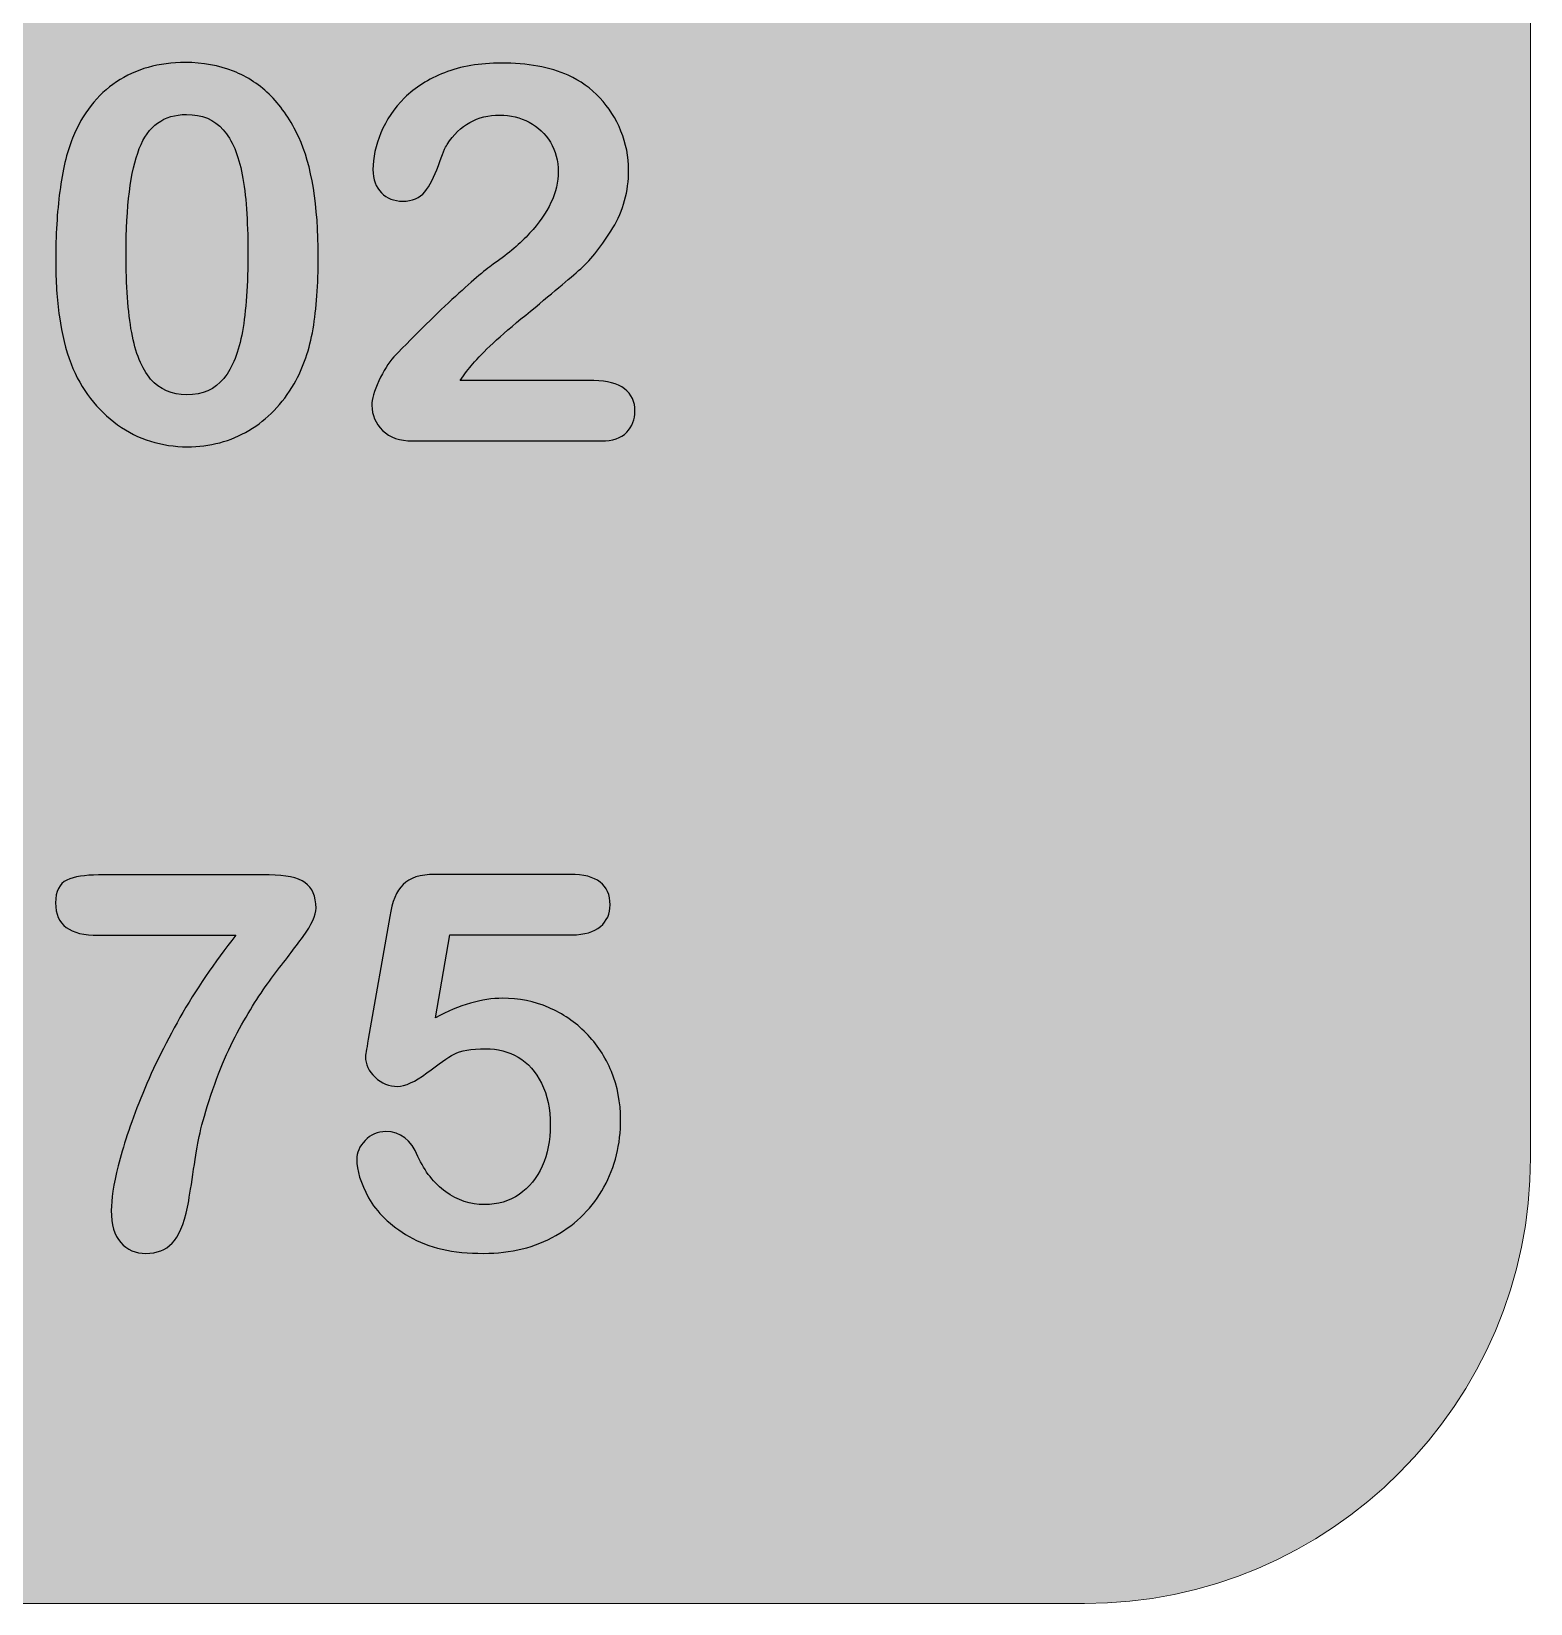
# Model space of a CAD drawing. Header units: millimetres. Extents: x -535.1 to -495.1, y 43.5 to 83.5.
# Drawn here: x -505.41 to -495.07, y 43.52 to 54.36 of the extents above; entities that cross this region are included whole.
import ezdxf

# ---------------------------------------------------------------- set-up
doc = ezdxf.new("R2010")
doc.units = ezdxf.units.MM
doc.header["$MEASUREMENT"] = 0
doc.layers.add('Layer 1', color=7, linetype='Continuous')

msp = doc.modelspace()

# ---------------------------------------------------------------- hatches: boundary and pattern name
at = {"layer": 'Layer 1', "true_color": 0xfff212}
h = msp.add_hatch(color=2, dxfattribs=at)
edge = h.paths.add_edge_path()
edge.add_spline(control_points=[(-498.146, 83.5186), (-498.146, 83.5186), (-531.9962, 83.5186), (-531.9962, 83.5186), (-533.6874, 83.5186), (-535.0711, 82.1349), (-535.0711, 80.4437), (-535.0711, 80.4437), (-535.0711, 46.5936), (-535.0711, 46.5936), (-535.0711, 44.9024), (-533.6874, 43.5187), (-531.9962, 43.5187), (-531.9962, 43.5187), (-498.146, 43.5187), (-498.146, 43.5187), (-496.4548, 43.5187), (-495.0711, 44.9024), (-495.0711, 46.5936), (-495.0711, 46.5936), (-495.0711, 80.4437), (-495.0711, 80.4437), (-495.0711, 82.1349), (-496.4548, 83.5186), (-498.146, 83.5186)], knot_values=[0, 0, 0, 0, 0.125, 0.125, 0.125, 0.25, 0.25, 0.25, 0.375, 0.375, 0.375, 0.5, 0.5, 0.5, 0.625, 0.625, 0.625, 0.75, 0.75, 0.75, 0.875, 0.875, 0.875, 1, 1, 1, 1], degree=3, periodic=1)
at = {"layer": 'Layer 1', "true_color": 0x201e1e}
h = msp.add_hatch(color=250, dxfattribs=at)
edge = h.paths.add_edge_path()
edge.add_spline(control_points=[(-503.4291, 52.8072), (-503.4291, 52.6135), (-503.4413, 52.4476), (-503.4646, 52.3088), (-503.4881, 52.1696), (-503.5311, 52.0431), (-503.5955, 51.9306), (-503.6752, 51.7916), (-503.7791, 51.6845), (-503.9063, 51.6091), (-504.0335, 51.5338), (-504.1754, 51.4962), (-504.331, 51.4962), (-504.5095, 51.4962), (-504.6707, 51.5469), (-504.8124, 51.6482), (-504.9542, 51.7495), (-505.063, 51.8888), (-505.1334, 52.0681), (-505.1714, 52.1651), (-505.1964, 52.2745), (-505.2136, 52.3927), (-505.2308, 52.5109), (-505.2389, 52.6388), (-505.2389, 52.777), (-505.2389, 52.955), (-505.2292, 53.1149), (-505.2106, 53.2572), (-505.1919, 53.4002), (-505.1634, 53.5232), (-505.1225, 53.6252), (-505.0543, 53.7952), (-504.9517, 53.9241), (-504.8196, 54.0125), (-504.687, 54.1013), (-504.5289, 54.1459), (-504.3448, 54.1459), (-504.2236, 54.1459), (-504.113, 54.1262), (-504.0142, 54.0867), (-503.9153, 54.0473), (-503.8284, 53.9896), (-503.7537, 53.9136), (-503.6788, 53.8377), (-503.6152, 53.7435), (-503.5635, 53.6319), (-503.4736, 53.4377), (-503.4291, 53.1625), (-503.4291, 52.8072)], knot_values=[0, 0, 0, 0, 0.0625, 0.0625, 0.0625, 0.125, 0.125, 0.125, 0.1875, 0.1875, 0.1875, 0.25, 0.25, 0.25, 0.3125, 0.3125, 0.3125, 0.375, 0.375, 0.375, 0.4375, 0.4375, 0.4375, 0.5, 0.5, 0.5, 0.5625, 0.5625, 0.5625, 0.625, 0.625, 0.625, 0.6875, 0.6875, 0.6875, 0.75, 0.75, 0.75, 0.8125, 0.8125, 0.8125, 0.875, 0.875, 0.875, 0.9375, 0.9375, 0.9375, 1, 1, 1, 1], degree=3, periodic=1)
h = msp.add_hatch(color=250, dxfattribs=at)
edge = h.paths.add_edge_path()
edge.add_spline(control_points=[(-502.4505, 51.9523), (-502.4505, 51.9523), (-501.5281, 51.9523), (-501.5281, 51.9523), (-501.4358, 51.9523), (-501.3659, 51.9334), (-501.3175, 51.8956), (-501.2694, 51.8581), (-501.2452, 51.807), (-501.2452, 51.7424), (-501.2452, 51.6851), (-501.2642, 51.6359), (-501.3025, 51.5958), (-501.3407, 51.5557), (-501.3991, 51.536), (-501.4768, 51.536), (-501.4768, 51.536), (-502.7781, 51.536), (-502.7781, 51.536), (-502.8667, 51.536), (-502.9355, 51.5603), (-502.985, 51.6091), (-503.0343, 51.6579), (-503.0593, 51.7152), (-503.0593, 51.7816), (-503.0593, 51.8238), (-503.0435, 51.8799), (-503.0115, 51.9499), (-502.9795, 52.0199), (-502.9453, 52.0755), (-502.9072, 52.1152), (-502.7511, 52.2781), (-502.6092, 52.4172), (-502.4831, 52.5333), (-502.3572, 52.6492), (-502.2661, 52.7251), (-502.2128, 52.7619), (-502.1153, 52.8294), (-502.0357, 52.8992), (-501.9716, 52.9683), (-501.9074, 53.0373), (-501.8577, 53.1076), (-501.8243, 53.18), (-501.7908, 53.2522), (-501.7742, 53.3235), (-501.7742, 53.3929), (-501.7742, 53.4684), (-501.7922, 53.5362), (-501.8279, 53.5956), (-501.8639, 53.6555), (-501.913, 53.7015), (-501.9746, 53.7344), (-502.0366, 53.7677), (-502.1043, 53.7839), (-502.1773, 53.7839), (-502.3317, 53.7839), (-502.4525, 53.716), (-502.541, 53.5805), (-502.5526, 53.5628), (-502.5732, 53.5148), (-502.6008, 53.4358), (-502.6286, 53.3568), (-502.6596, 53.296), (-502.6943, 53.2536), (-502.7288, 53.2116), (-502.7799, 53.1897), (-502.8469, 53.1897), (-502.9061, 53.1897), (-502.9548, 53.2098), (-502.9935, 53.2482), (-503.0325, 53.2869), (-503.052, 53.3399), (-503.052, 53.4074), (-503.052, 53.4883), (-503.0335, 53.5732), (-502.9971, 53.6614), (-502.9607, 53.75), (-502.906, 53.8303), (-502.8336, 53.9021), (-502.7612, 53.9738), (-502.6694, 54.0318), (-502.5579, 54.0759), (-502.4468, 54.1198), (-502.316, 54.1422), (-502.1664, 54.1422), (-501.9865, 54.1422), (-501.8324, 54.1146), (-501.7055, 54.0577), (-501.6225, 54.0205), (-501.5498, 53.9679), (-501.4877, 53.9021), (-501.425, 53.8358), (-501.3764, 53.7596), (-501.3417, 53.6729), (-501.3071, 53.5865), (-501.2892, 53.4967), (-501.2892, 53.4038), (-501.2892, 53.2572), (-501.3255, 53.1245), (-501.3978, 53.005), (-501.4701, 52.8857), (-501.5443, 52.7913), (-501.6197, 52.7239), (-501.6951, 52.6564), (-501.8213, 52.5496), (-501.9986, 52.4048), (-502.176, 52.26), (-502.2972, 52.1465), (-502.3637, 52.0675), (-502.3912, 52.035), (-502.4209, 51.9969), (-502.4505, 51.9523)], knot_values=[0, 0, 0, 0, 0.027027, 0.027027, 0.027027, 0.0540541, 0.0540541, 0.0540541, 0.0810811, 0.0810811, 0.0810811, 0.1081081, 0.1081081, 0.1081081, 0.1351351, 0.1351351, 0.1351351, 0.1621622, 0.1621622, 0.1621622, 0.1891892, 0.1891892, 0.1891892, 0.2162162, 0.2162162, 0.2162162, 0.2432432, 0.2432432, 0.2432432, 0.2702703, 0.2702703, 0.2702703, 0.2972973, 0.2972973, 0.2972973, 0.3243243, 0.3243243, 0.3243243, 0.3513514, 0.3513514, 0.3513514, 0.3783784, 0.3783784, 0.3783784, 0.4054054, 0.4054054, 0.4054054, 0.4324324, 0.4324324, 0.4324324, 0.4594595, 0.4594595, 0.4594595, 0.4864865, 0.4864865, 0.4864865, 0.5135135, 0.5135135, 0.5135135, 0.5405405, 0.5405405, 0.5405405, 0.5675676, 0.5675676, 0.5675676, 0.5945946, 0.5945946, 0.5945946, 0.6216216, 0.6216216, 0.6216216, 0.6486486, 0.6486486, 0.6486486, 0.6756757, 0.6756757, 0.6756757, 0.7027027, 0.7027027, 0.7027027, 0.7297297, 0.7297297, 0.7297297, 0.7567568, 0.7567568, 0.7567568, 0.7837838, 0.7837838, 0.7837838, 0.8108108, 0.8108108, 0.8108108, 0.8378378, 0.8378378, 0.8378378, 0.8648649, 0.8648649, 0.8648649, 0.8918919, 0.8918919, 0.8918919, 0.9189189, 0.9189189, 0.9189189, 0.9459459, 0.9459459, 0.9459459, 0.972973, 0.972973, 0.972973, 1, 1, 1, 1], degree=3, periodic=1)
h = msp.add_hatch(color=250, dxfattribs=at)
edge = h.paths.add_edge_path()
edge.add_spline(control_points=[(-503.914, 52.8422), (-503.914, 53.0575), (-503.9269, 53.2343), (-503.9527, 53.3713), (-503.9786, 53.5086), (-504.0226, 53.6127), (-504.0837, 53.6825), (-504.145, 53.7526), (-504.2303, 53.7875), (-504.3382, 53.7875), (-504.4939, 53.7875), (-504.6017, 53.709), (-504.6627, 53.5522), (-504.7235, 53.3959), (-504.7539, 53.1547), (-504.7539, 52.8282), (-504.7539, 52.6069), (-504.741, 52.4253), (-504.7152, 52.2842), (-504.6892, 52.1425), (-504.6454, 52.0354), (-504.5843, 51.9632), (-504.523, 51.8908), (-504.4395, 51.8545), (-504.3346, 51.8545), (-504.2266, 51.8545), (-504.1413, 51.8919), (-504.08, 51.9674), (-504.0189, 52.0426), (-503.9762, 52.1509), (-503.9515, 52.2907), (-503.9268, 52.4312), (-503.914, 52.6147), (-503.914, 52.8422)], knot_values=[0, 0, 0, 0, 0.0909091, 0.0909091, 0.0909091, 0.1818182, 0.1818182, 0.1818182, 0.2727273, 0.2727273, 0.2727273, 0.3636364, 0.3636364, 0.3636364, 0.4545455, 0.4545455, 0.4545455, 0.5454545, 0.5454545, 0.5454545, 0.6363636, 0.6363636, 0.6363636, 0.7272727, 0.7272727, 0.7272727, 0.8181818, 0.8181818, 0.8181818, 0.9090909, 0.9090909, 0.9090909, 1, 1, 1, 1], degree=3, periodic=1)
h = msp.add_hatch(color=250, dxfattribs=at)
edge = h.paths.add_edge_path()
edge.add_spline(control_points=[(-504.944, 48.5433), (-504.944, 48.5433), (-503.7665, 48.5433), (-503.7665, 48.5433), (-503.653, 48.5433), (-503.571, 48.5258), (-503.5203, 48.4902), (-503.4697, 48.4552), (-503.4443, 48.3968), (-503.4443, 48.3153), (-503.4443, 48.2659), (-503.4738, 48.2007), (-503.5336, 48.1192), (-503.5933, 48.0378), (-503.6609, 47.9479), (-503.7368, 47.8495), (-503.8129, 47.7512), (-503.8913, 47.6294), (-503.9722, 47.4834), (-504.053, 47.3374), (-504.1272, 47.1588), (-504.1941, 46.9476), (-504.2226, 46.8548), (-504.2425, 46.7775), (-504.2545, 46.7165), (-504.266, 46.655), (-504.2793, 46.5754), (-504.2931, 46.4777), (-504.3076, 46.38), (-504.3197, 46.3052), (-504.3305, 46.2532), (-504.3553, 46.1332), (-504.3903, 46.05), (-504.4355, 46.0035), (-504.4814, 45.957), (-504.5416, 45.9335), (-504.6171, 45.9335), (-504.6889, 45.9335), (-504.7468, 45.9582), (-504.7902, 46.0083), (-504.8343, 46.0584), (-504.856, 46.1325), (-504.856, 46.2302), (-504.856, 46.3057), (-504.8397, 46.4083), (-504.8084, 46.5374), (-504.7764, 46.667), (-504.7245, 46.8222), (-504.6527, 47.0031), (-504.5803, 47.1835), (-504.4904, 47.3693), (-504.3823, 47.5594), (-504.275, 47.7494), (-504.1466, 47.9388), (-503.9981, 48.1271), (-503.9981, 48.1271), (-504.944, 48.1271), (-504.944, 48.1271), (-505.0436, 48.1271), (-505.1172, 48.1451), (-505.1661, 48.1814), (-505.2149, 48.217), (-505.2397, 48.2736), (-505.2397, 48.3503), (-505.2397, 48.4317), (-505.2137, 48.4842), (-505.1619, 48.5077), (-505.11, 48.5312), (-505.0376, 48.5433), (-504.944, 48.5433)], knot_values=[0, 0, 0, 0, 0.0434783, 0.0434783, 0.0434783, 0.0869565, 0.0869565, 0.0869565, 0.1304348, 0.1304348, 0.1304348, 0.173913, 0.173913, 0.173913, 0.2173913, 0.2173913, 0.2173913, 0.2608696, 0.2608696, 0.2608696, 0.3043478, 0.3043478, 0.3043478, 0.3478261, 0.3478261, 0.3478261, 0.3913043, 0.3913043, 0.3913043, 0.4347826, 0.4347826, 0.4347826, 0.4782609, 0.4782609, 0.4782609, 0.5217391, 0.5217391, 0.5217391, 0.5652174, 0.5652174, 0.5652174, 0.6086957, 0.6086957, 0.6086957, 0.6521739, 0.6521739, 0.6521739, 0.6956522, 0.6956522, 0.6956522, 0.7391304, 0.7391304, 0.7391304, 0.7826087, 0.7826087, 0.7826087, 0.826087, 0.826087, 0.826087, 0.8695652, 0.8695652, 0.8695652, 0.9130435, 0.9130435, 0.9130435, 0.9565217, 0.9565217, 0.9565217, 1, 1, 1, 1], degree=3, periodic=1)
h = msp.add_hatch(color=250, dxfattribs=at)
edge = h.paths.add_edge_path()
edge.add_spline(control_points=[(-501.6809, 48.1306), (-501.6809, 48.1306), (-502.5207, 48.1306), (-502.5207, 48.1306), (-502.5207, 48.1306), (-502.6214, 47.5588), (-502.6214, 47.5588), (-502.4543, 47.648), (-502.2999, 47.6927), (-502.1581, 47.6927), (-502.0452, 47.6927), (-501.9398, 47.6716), (-501.8408, 47.6294), (-501.7424, 47.5865), (-501.6562, 47.528), (-501.5826, 47.4532), (-501.5084, 47.3784), (-501.4499, 47.2897), (-501.4077, 47.1877), (-501.3654, 47.0852), (-501.3443, 46.9748), (-501.3443, 46.8572), (-501.3443, 46.6864), (-501.3822, 46.5313), (-501.4589, 46.3908), (-501.5354, 46.2508), (-501.6459, 46.1399), (-501.7901, 46.0571), (-501.9337, 45.9746), (-502.1001, 45.9335), (-502.289, 45.9335), (-502.4995, 45.9335), (-502.6709, 45.9722), (-502.8023, 46.05), (-502.9339, 46.1278), (-503.0269, 46.217), (-503.0818, 46.3177), (-503.1366, 46.418), (-503.1638, 46.506), (-503.1638, 46.5815), (-503.1638, 46.6273), (-503.1444, 46.6713), (-503.1064, 46.7124), (-503.0678, 46.7534), (-503.0202, 46.7739), (-502.9623, 46.7739), (-502.8633, 46.7739), (-502.7898, 46.7171), (-502.7415, 46.6026), (-502.6944, 46.4976), (-502.6305, 46.4161), (-502.5503, 46.3576), (-502.4699, 46.2992), (-502.3807, 46.2702), (-502.2817, 46.2702), (-502.1913, 46.2702), (-502.1116, 46.2937), (-502.0435, 46.3407), (-501.9747, 46.3878), (-501.9222, 46.4529), (-501.8849, 46.5356), (-501.8479, 46.6177), (-501.8293, 46.7118), (-501.8293, 46.8167), (-501.8293, 46.9296), (-501.8492, 47.0261), (-501.8896, 47.1063), (-501.9294, 47.1865), (-501.9832, 47.2462), (-502.0501, 47.286), (-502.117, 47.3253), (-502.1925, 47.3452), (-502.2745, 47.3452), (-502.3759, 47.3452), (-502.4482, 47.3325), (-502.4923, 47.3078), (-502.5357, 47.283), (-502.5985, 47.2402), (-502.6806, 47.1781), (-502.7619, 47.1166), (-502.8295, 47.0852), (-502.8826, 47.0852), (-502.9406, 47.0852), (-502.9918, 47.1063), (-503.0366, 47.1479), (-503.0811, 47.1902), (-503.1034, 47.2372), (-503.1034, 47.2903), (-503.1034, 47.2963), (-503.0973, 47.3361), (-503.0841, 47.4103), (-503.0841, 47.4103), (-502.9357, 48.2568), (-502.9357, 48.2568), (-502.9195, 48.3581), (-502.8887, 48.4317), (-502.844, 48.4776), (-502.7988, 48.524), (-502.7258, 48.5469), (-502.6245, 48.5469), (-502.6245, 48.5469), (-501.6917, 48.5469), (-501.6917, 48.5469), (-501.5084, 48.5469), (-501.4166, 48.477), (-501.4166, 48.3363), (-501.4166, 48.2749), (-501.439, 48.2254), (-501.4836, 48.1874), (-501.5283, 48.1494), (-501.594, 48.1306), (-501.6809, 48.1306)], knot_values=[0, 0, 0, 0, 0.027027, 0.027027, 0.027027, 0.0540541, 0.0540541, 0.0540541, 0.0810811, 0.0810811, 0.0810811, 0.1081081, 0.1081081, 0.1081081, 0.1351351, 0.1351351, 0.1351351, 0.1621622, 0.1621622, 0.1621622, 0.1891892, 0.1891892, 0.1891892, 0.2162162, 0.2162162, 0.2162162, 0.2432432, 0.2432432, 0.2432432, 0.2702703, 0.2702703, 0.2702703, 0.2972973, 0.2972973, 0.2972973, 0.3243243, 0.3243243, 0.3243243, 0.3513514, 0.3513514, 0.3513514, 0.3783784, 0.3783784, 0.3783784, 0.4054054, 0.4054054, 0.4054054, 0.4324324, 0.4324324, 0.4324324, 0.4594595, 0.4594595, 0.4594595, 0.4864865, 0.4864865, 0.4864865, 0.5135135, 0.5135135, 0.5135135, 0.5405405, 0.5405405, 0.5405405, 0.5675676, 0.5675676, 0.5675676, 0.5945946, 0.5945946, 0.5945946, 0.6216216, 0.6216216, 0.6216216, 0.6486486, 0.6486486, 0.6486486, 0.6756757, 0.6756757, 0.6756757, 0.7027027, 0.7027027, 0.7027027, 0.7297297, 0.7297297, 0.7297297, 0.7567568, 0.7567568, 0.7567568, 0.7837838, 0.7837838, 0.7837838, 0.8108108, 0.8108108, 0.8108108, 0.8378378, 0.8378378, 0.8378378, 0.8648649, 0.8648649, 0.8648649, 0.8918919, 0.8918919, 0.8918919, 0.9189189, 0.9189189, 0.9189189, 0.9459459, 0.9459459, 0.9459459, 0.972973, 0.972973, 0.972973, 1, 1, 1, 1], degree=3, periodic=1)

# ---------------------------------------------------------------- linework, layer by layer
at = {"layer": 'Layer 1', "color": 250, "lineweight": 9}
msp.add_open_spline([(-498.146, 83.5186), (-498.146, 83.5186), (-531.9962, 83.5186), (-531.9962, 83.5186), (-533.6874, 83.5186), (-535.0711, 82.1349), (-535.0711, 80.4437), (-535.0711, 80.4437), (-535.0711, 46.5936), (-535.0711, 46.5936), (-535.0711, 44.9024), (-533.6874, 43.5187), (-531.9962, 43.5187), (-531.9962, 43.5187), (-498.146, 43.5187), (-498.146, 43.5187), (-496.4548, 43.5187), (-495.0711, 44.9024), (-495.0711, 46.5936), (-495.0711, 46.5936), (-495.0711, 80.4437), (-495.0711, 80.4437), (-495.0711, 82.1349), (-496.4548, 83.5186), (-498.146, 83.5186)], degree=3, knots=[0, 0, 0, 0, 0.125, 0.125, 0.125, 0.25, 0.25, 0.25, 0.375, 0.375, 0.375, 0.5, 0.5, 0.5, 0.625, 0.625, 0.625, 0.75, 0.75, 0.75, 0.875, 0.875, 0.875, 1, 1, 1, 1], dxfattribs=at)
at = {"layer": 'Layer 1', "color": 250}
for points, knots in [([(-503.4291, 52.8072), (-503.4291, 52.6135), (-503.4413, 52.4476), (-503.4646, 52.3088), (-503.4881, 52.1696), (-503.5311, 52.0431), (-503.5955, 51.9306), (-503.6752, 51.7916), (-503.7791, 51.6845), (-503.9063, 51.6091), (-504.0335, 51.5338), (-504.1754, 51.4962), (-504.331, 51.4962), (-504.5095, 51.4962), (-504.6707, 51.5469), (-504.8124, 51.6482), (-504.9542, 51.7495), (-505.063, 51.8888), (-505.1334, 52.0681), (-505.1714, 52.1651), (-505.1964, 52.2745), (-505.2136, 52.3927), (-505.2308, 52.5109), (-505.2389, 52.6388), (-505.2389, 52.777), (-505.2389, 52.955), (-505.2292, 53.1149), (-505.2106, 53.2572), (-505.1919, 53.4002), (-505.1634, 53.5232), (-505.1225, 53.6252), (-505.0543, 53.7952), (-504.9517, 53.9241), (-504.8196, 54.0125), (-504.687, 54.1013), (-504.5289, 54.1459), (-504.3448, 54.1459), (-504.2236, 54.1459), (-504.113, 54.1262), (-504.0142, 54.0867), (-503.9153, 54.0473), (-503.8284, 53.9896), (-503.7537, 53.9136), (-503.6788, 53.8377), (-503.6152, 53.7435), (-503.5635, 53.6319), (-503.4736, 53.4377), (-503.4291, 53.1625), (-503.4291, 52.8072)], [0, 0, 0, 0, 0.0625, 0.0625, 0.0625, 0.125, 0.125, 0.125, 0.1875, 0.1875, 0.1875, 0.25, 0.25, 0.25, 0.3125, 0.3125, 0.3125, 0.375, 0.375, 0.375, 0.4375, 0.4375, 0.4375, 0.5, 0.5, 0.5, 0.5625, 0.5625, 0.5625, 0.625, 0.625, 0.625, 0.6875, 0.6875, 0.6875, 0.75, 0.75, 0.75, 0.8125, 0.8125, 0.8125, 0.875, 0.875, 0.875, 0.9375, 0.9375, 0.9375, 1, 1, 1, 1]), ([(-502.4505, 51.9523), (-502.4505, 51.9523), (-501.5281, 51.9523), (-501.5281, 51.9523), (-501.4358, 51.9523), (-501.3659, 51.9334), (-501.3175, 51.8956), (-501.2694, 51.8581), (-501.2452, 51.807), (-501.2452, 51.7424), (-501.2452, 51.6851), (-501.2642, 51.6359), (-501.3025, 51.5958), (-501.3407, 51.5557), (-501.3991, 51.536), (-501.4768, 51.536), (-501.4768, 51.536), (-502.7781, 51.536), (-502.7781, 51.536), (-502.8667, 51.536), (-502.9355, 51.5603), (-502.985, 51.6091), (-503.0343, 51.6579), (-503.0593, 51.7152), (-503.0593, 51.7816), (-503.0593, 51.8238), (-503.0435, 51.8799), (-503.0115, 51.9499), (-502.9795, 52.0199), (-502.9453, 52.0755), (-502.9072, 52.1152), (-502.7511, 52.2781), (-502.6092, 52.4172), (-502.4831, 52.5333), (-502.3572, 52.6492), (-502.2661, 52.7251), (-502.2128, 52.7619), (-502.1153, 52.8294), (-502.0357, 52.8992), (-501.9716, 52.9683), (-501.9074, 53.0373), (-501.8577, 53.1076), (-501.8243, 53.18), (-501.7908, 53.2522), (-501.7742, 53.3235), (-501.7742, 53.3929), (-501.7742, 53.4684), (-501.7922, 53.5362), (-501.8279, 53.5956), (-501.8639, 53.6555), (-501.913, 53.7015), (-501.9746, 53.7344), (-502.0366, 53.7677), (-502.1043, 53.7839), (-502.1773, 53.7839), (-502.3317, 53.7839), (-502.4525, 53.716), (-502.541, 53.5805), (-502.5526, 53.5628), (-502.5732, 53.5148), (-502.6008, 53.4358), (-502.6286, 53.3568), (-502.6596, 53.296), (-502.6943, 53.2536), (-502.7288, 53.2116), (-502.7799, 53.1897), (-502.8469, 53.1897), (-502.9061, 53.1897), (-502.9548, 53.2098), (-502.9935, 53.2482), (-503.0325, 53.2869), (-503.052, 53.3399), (-503.052, 53.4074), (-503.052, 53.4883), (-503.0335, 53.5732), (-502.9971, 53.6614), (-502.9607, 53.75), (-502.906, 53.8303), (-502.8336, 53.9021), (-502.7612, 53.9738), (-502.6694, 54.0318), (-502.5579, 54.0759), (-502.4468, 54.1198), (-502.316, 54.1422), (-502.1664, 54.1422), (-501.9865, 54.1422), (-501.8324, 54.1146), (-501.7055, 54.0577), (-501.6225, 54.0205), (-501.5498, 53.9679), (-501.4877, 53.9021), (-501.425, 53.8358), (-501.3764, 53.7596), (-501.3417, 53.6729), (-501.3071, 53.5865), (-501.2892, 53.4967), (-501.2892, 53.4038), (-501.2892, 53.2572), (-501.3255, 53.1245), (-501.3978, 53.005), (-501.4701, 52.8857), (-501.5443, 52.7913), (-501.6197, 52.7239), (-501.6951, 52.6564), (-501.8213, 52.5496), (-501.9986, 52.4048), (-502.176, 52.26), (-502.2972, 52.1465), (-502.3637, 52.0675), (-502.3912, 52.035), (-502.4209, 51.9969), (-502.4505, 51.9523)], [0, 0, 0, 0, 0.027027, 0.027027, 0.027027, 0.0540541, 0.0540541, 0.0540541, 0.0810811, 0.0810811, 0.0810811, 0.1081081, 0.1081081, 0.1081081, 0.1351351, 0.1351351, 0.1351351, 0.1621622, 0.1621622, 0.1621622, 0.1891892, 0.1891892, 0.1891892, 0.2162162, 0.2162162, 0.2162162, 0.2432432, 0.2432432, 0.2432432, 0.2702703, 0.2702703, 0.2702703, 0.2972973, 0.2972973, 0.2972973, 0.3243243, 0.3243243, 0.3243243, 0.3513514, 0.3513514, 0.3513514, 0.3783784, 0.3783784, 0.3783784, 0.4054054, 0.4054054, 0.4054054, 0.4324324, 0.4324324, 0.4324324, 0.4594595, 0.4594595, 0.4594595, 0.4864865, 0.4864865, 0.4864865, 0.5135135, 0.5135135, 0.5135135, 0.5405405, 0.5405405, 0.5405405, 0.5675676, 0.5675676, 0.5675676, 0.5945946, 0.5945946, 0.5945946, 0.6216216, 0.6216216, 0.6216216, 0.6486486, 0.6486486, 0.6486486, 0.6756757, 0.6756757, 0.6756757, 0.7027027, 0.7027027, 0.7027027, 0.7297297, 0.7297297, 0.7297297, 0.7567568, 0.7567568, 0.7567568, 0.7837838, 0.7837838, 0.7837838, 0.8108108, 0.8108108, 0.8108108, 0.8378378, 0.8378378, 0.8378378, 0.8648649, 0.8648649, 0.8648649, 0.8918919, 0.8918919, 0.8918919, 0.9189189, 0.9189189, 0.9189189, 0.9459459, 0.9459459, 0.9459459, 0.972973, 0.972973, 0.972973, 1, 1, 1, 1]), ([(-503.914, 52.8422), (-503.914, 53.0575), (-503.9269, 53.2343), (-503.9527, 53.3713), (-503.9786, 53.5086), (-504.0226, 53.6127), (-504.0837, 53.6825), (-504.145, 53.7526), (-504.2303, 53.7875), (-504.3382, 53.7875), (-504.4939, 53.7875), (-504.6017, 53.709), (-504.6627, 53.5522), (-504.7235, 53.3959), (-504.7539, 53.1547), (-504.7539, 52.8282), (-504.7539, 52.6069), (-504.741, 52.4253), (-504.7152, 52.2842), (-504.6892, 52.1425), (-504.6454, 52.0354), (-504.5843, 51.9632), (-504.523, 51.8908), (-504.4395, 51.8545), (-504.3346, 51.8545), (-504.2266, 51.8545), (-504.1413, 51.8919), (-504.08, 51.9674), (-504.0189, 52.0426), (-503.9762, 52.1509), (-503.9515, 52.2907), (-503.9268, 52.4312), (-503.914, 52.6147), (-503.914, 52.8422)], [0, 0, 0, 0, 0.0909091, 0.0909091, 0.0909091, 0.1818182, 0.1818182, 0.1818182, 0.2727273, 0.2727273, 0.2727273, 0.3636364, 0.3636364, 0.3636364, 0.4545455, 0.4545455, 0.4545455, 0.5454545, 0.5454545, 0.5454545, 0.6363636, 0.6363636, 0.6363636, 0.7272727, 0.7272727, 0.7272727, 0.8181818, 0.8181818, 0.8181818, 0.9090909, 0.9090909, 0.9090909, 1, 1, 1, 1]), ([(-504.944, 48.5433), (-504.944, 48.5433), (-503.7665, 48.5433), (-503.7665, 48.5433), (-503.653, 48.5433), (-503.571, 48.5258), (-503.5203, 48.4902), (-503.4697, 48.4552), (-503.4443, 48.3968), (-503.4443, 48.3153), (-503.4443, 48.2659), (-503.4738, 48.2007), (-503.5336, 48.1192), (-503.5933, 48.0378), (-503.6609, 47.9479), (-503.7368, 47.8495), (-503.8129, 47.7512), (-503.8913, 47.6294), (-503.9722, 47.4834), (-504.053, 47.3374), (-504.1272, 47.1588), (-504.1941, 46.9476), (-504.2226, 46.8548), (-504.2425, 46.7775), (-504.2545, 46.7165), (-504.266, 46.655), (-504.2793, 46.5754), (-504.2931, 46.4777), (-504.3076, 46.38), (-504.3197, 46.3052), (-504.3305, 46.2532), (-504.3553, 46.1332), (-504.3903, 46.05), (-504.4355, 46.0035), (-504.4814, 45.957), (-504.5416, 45.9335), (-504.6171, 45.9335), (-504.6889, 45.9335), (-504.7468, 45.9582), (-504.7902, 46.0083), (-504.8343, 46.0584), (-504.856, 46.1325), (-504.856, 46.2302), (-504.856, 46.3057), (-504.8397, 46.4083), (-504.8084, 46.5374), (-504.7764, 46.667), (-504.7245, 46.8222), (-504.6527, 47.0031), (-504.5803, 47.1835), (-504.4904, 47.3693), (-504.3823, 47.5594), (-504.275, 47.7494), (-504.1466, 47.9388), (-503.9981, 48.1271), (-503.9981, 48.1271), (-504.944, 48.1271), (-504.944, 48.1271), (-505.0436, 48.1271), (-505.1172, 48.1451), (-505.1661, 48.1814), (-505.2149, 48.217), (-505.2397, 48.2736), (-505.2397, 48.3503), (-505.2397, 48.4317), (-505.2137, 48.4842), (-505.1619, 48.5077), (-505.11, 48.5312), (-505.0376, 48.5433), (-504.944, 48.5433)], [0, 0, 0, 0, 0.0434783, 0.0434783, 0.0434783, 0.0869565, 0.0869565, 0.0869565, 0.1304348, 0.1304348, 0.1304348, 0.173913, 0.173913, 0.173913, 0.2173913, 0.2173913, 0.2173913, 0.2608696, 0.2608696, 0.2608696, 0.3043478, 0.3043478, 0.3043478, 0.3478261, 0.3478261, 0.3478261, 0.3913043, 0.3913043, 0.3913043, 0.4347826, 0.4347826, 0.4347826, 0.4782609, 0.4782609, 0.4782609, 0.5217391, 0.5217391, 0.5217391, 0.5652174, 0.5652174, 0.5652174, 0.6086957, 0.6086957, 0.6086957, 0.6521739, 0.6521739, 0.6521739, 0.6956522, 0.6956522, 0.6956522, 0.7391304, 0.7391304, 0.7391304, 0.7826087, 0.7826087, 0.7826087, 0.826087, 0.826087, 0.826087, 0.8695652, 0.8695652, 0.8695652, 0.9130435, 0.9130435, 0.9130435, 0.9565217, 0.9565217, 0.9565217, 1, 1, 1, 1]), ([(-501.6809, 48.1306), (-501.6809, 48.1306), (-502.5207, 48.1306), (-502.5207, 48.1306), (-502.5207, 48.1306), (-502.6214, 47.5588), (-502.6214, 47.5588), (-502.4543, 47.648), (-502.2999, 47.6927), (-502.1581, 47.6927), (-502.0452, 47.6927), (-501.9398, 47.6716), (-501.8408, 47.6294), (-501.7424, 47.5865), (-501.6562, 47.528), (-501.5826, 47.4532), (-501.5084, 47.3784), (-501.4499, 47.2897), (-501.4077, 47.1877), (-501.3654, 47.0852), (-501.3443, 46.9748), (-501.3443, 46.8572), (-501.3443, 46.6864), (-501.3822, 46.5313), (-501.4589, 46.3908), (-501.5354, 46.2508), (-501.6459, 46.1399), (-501.7901, 46.0571), (-501.9337, 45.9746), (-502.1001, 45.9335), (-502.289, 45.9335), (-502.4995, 45.9335), (-502.6709, 45.9722), (-502.8023, 46.05), (-502.9339, 46.1278), (-503.0269, 46.217), (-503.0818, 46.3177), (-503.1366, 46.418), (-503.1638, 46.506), (-503.1638, 46.5815), (-503.1638, 46.6273), (-503.1444, 46.6713), (-503.1064, 46.7124), (-503.0678, 46.7534), (-503.0202, 46.7739), (-502.9623, 46.7739), (-502.8633, 46.7739), (-502.7898, 46.7171), (-502.7415, 46.6026), (-502.6944, 46.4976), (-502.6305, 46.4161), (-502.5503, 46.3576), (-502.4699, 46.2992), (-502.3807, 46.2702), (-502.2817, 46.2702), (-502.1913, 46.2702), (-502.1116, 46.2937), (-502.0435, 46.3407), (-501.9747, 46.3878), (-501.9222, 46.4529), (-501.8849, 46.5356), (-501.8479, 46.6177), (-501.8293, 46.7118), (-501.8293, 46.8167), (-501.8293, 46.9296), (-501.8492, 47.0261), (-501.8896, 47.1063), (-501.9294, 47.1865), (-501.9832, 47.2462), (-502.0501, 47.286), (-502.117, 47.3253), (-502.1925, 47.3452), (-502.2745, 47.3452), (-502.3759, 47.3452), (-502.4482, 47.3325), (-502.4923, 47.3078), (-502.5357, 47.283), (-502.5985, 47.2402), (-502.6806, 47.1781), (-502.7619, 47.1166), (-502.8295, 47.0852), (-502.8826, 47.0852), (-502.9406, 47.0852), (-502.9918, 47.1063), (-503.0366, 47.1479), (-503.0811, 47.1902), (-503.1034, 47.2372), (-503.1034, 47.2903), (-503.1034, 47.2963), (-503.0973, 47.3361), (-503.0841, 47.4103), (-503.0841, 47.4103), (-502.9357, 48.2568), (-502.9357, 48.2568), (-502.9195, 48.3581), (-502.8887, 48.4317), (-502.844, 48.4776), (-502.7988, 48.524), (-502.7258, 48.5469), (-502.6245, 48.5469), (-502.6245, 48.5469), (-501.6917, 48.5469), (-501.6917, 48.5469), (-501.5084, 48.5469), (-501.4166, 48.477), (-501.4166, 48.3363), (-501.4166, 48.2749), (-501.439, 48.2254), (-501.4836, 48.1874), (-501.5283, 48.1494), (-501.594, 48.1306), (-501.6809, 48.1306)], [0, 0, 0, 0, 0.027027, 0.027027, 0.027027, 0.0540541, 0.0540541, 0.0540541, 0.0810811, 0.0810811, 0.0810811, 0.1081081, 0.1081081, 0.1081081, 0.1351351, 0.1351351, 0.1351351, 0.1621622, 0.1621622, 0.1621622, 0.1891892, 0.1891892, 0.1891892, 0.2162162, 0.2162162, 0.2162162, 0.2432432, 0.2432432, 0.2432432, 0.2702703, 0.2702703, 0.2702703, 0.2972973, 0.2972973, 0.2972973, 0.3243243, 0.3243243, 0.3243243, 0.3513514, 0.3513514, 0.3513514, 0.3783784, 0.3783784, 0.3783784, 0.4054054, 0.4054054, 0.4054054, 0.4324324, 0.4324324, 0.4324324, 0.4594595, 0.4594595, 0.4594595, 0.4864865, 0.4864865, 0.4864865, 0.5135135, 0.5135135, 0.5135135, 0.5405405, 0.5405405, 0.5405405, 0.5675676, 0.5675676, 0.5675676, 0.5945946, 0.5945946, 0.5945946, 0.6216216, 0.6216216, 0.6216216, 0.6486486, 0.6486486, 0.6486486, 0.6756757, 0.6756757, 0.6756757, 0.7027027, 0.7027027, 0.7027027, 0.7297297, 0.7297297, 0.7297297, 0.7567568, 0.7567568, 0.7567568, 0.7837838, 0.7837838, 0.7837838, 0.8108108, 0.8108108, 0.8108108, 0.8378378, 0.8378378, 0.8378378, 0.8648649, 0.8648649, 0.8648649, 0.8918919, 0.8918919, 0.8918919, 0.9189189, 0.9189189, 0.9189189, 0.9459459, 0.9459459, 0.9459459, 0.972973, 0.972973, 0.972973, 1, 1, 1, 1])]:
    msp.add_open_spline(points, degree=3, knots=knots, dxfattribs=at)

doc.saveas('drawing.dxf')
